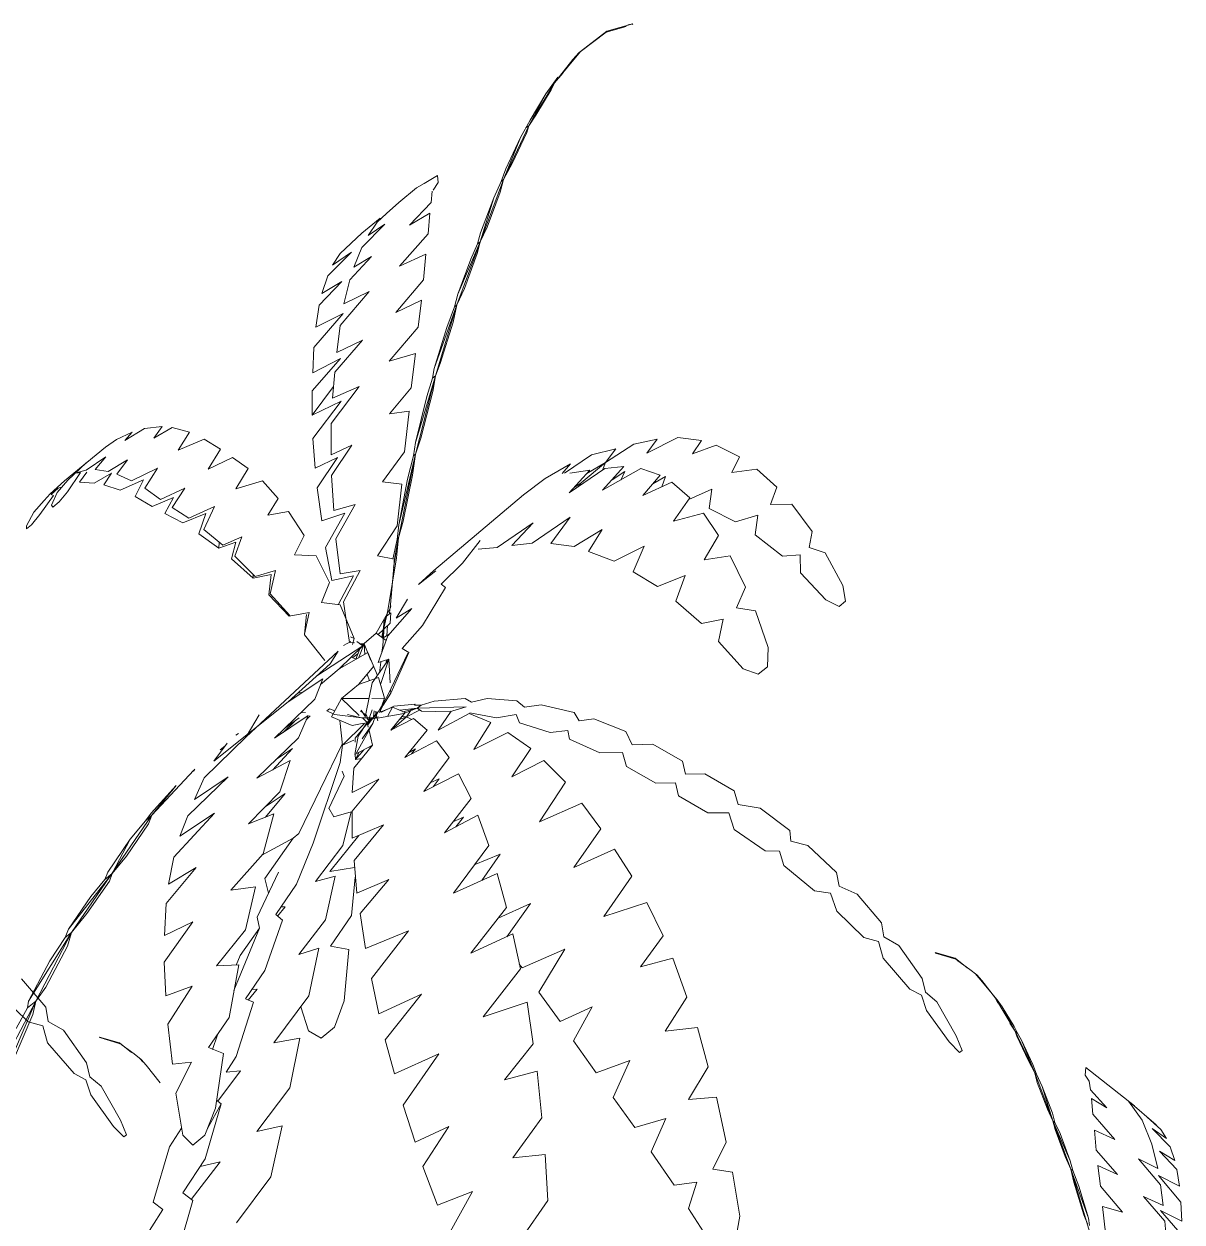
# Model space of a CAD drawing. Header units: inches. Extents: x 4 to 844, y 19 to 530.
# Drawn here: x 49.866 to 52.429, y 161.745 to 164.397 of the extents above; entities that cross this region are included whole.
import ezdxf

# ---------------------------------------------------------------- set-up
doc = ezdxf.new("R2010")
doc.units = ezdxf.units.IN
doc.header["$MEASUREMENT"] = 0
doc.layers.add('HH9B', color=103, linetype='Continuous')

msp = doc.modelspace()

# ---------------------------------------------------------------- linework, layer by layer
at = {"layer": 'HH9B', "lineweight": 0}
for p, q in [((51.15459, 164.37864), (51.09724, 164.33488)), ((51.09797, 164.336), (51.15606, 164.38088)), ((51.15606, 164.38088), (51.14798, 164.37415)), ((51.19871, 164.39098), (51.15459, 164.37864)), ((51.15459, 164.37864), (51.15606, 164.38088)), ((51.15606, 164.38088), (51.21342, 164.39659)), ((51.21342, 164.39659), (51.20239, 164.39434)), ((51.21342, 164.39659), (51.21195, 164.39547)), ((51.21195, 164.39547), (51.21342, 164.39659)), ((51.09503, 164.33376), (51.14136, 164.36854)), ((51.03988, 164.26645), (51.09797, 164.336)), ((51.09503, 164.33376), (51.08033, 164.31805)), ((51.08033, 164.31805), (51.03988, 164.26645)), ((51.02076, 164.24176), (51.04724, 164.27879)), ((51.03988, 164.26645), (51.05827, 164.28776)), ((51.03988, 164.26645), (50.98326, 164.17108)), ((50.9987, 164.19464), (51.03253, 164.25074)), ((51.03253, 164.25074), (51.03988, 164.26645)), ((51.03988, 164.26645), (51.03547, 164.26196)), ((50.98326, 164.17108), (51.02076, 164.24176)), ((50.9862, 164.18342), (51.02076, 164.24176)), ((50.9987, 164.19464), (50.98326, 164.17108)), ((50.92738, 164.05216), (50.98326, 164.17108)), ((50.96488, 164.14528), (50.9862, 164.18342)), ((50.98326, 164.17108), (50.97665, 164.1666)), ((50.98326, 164.17108), (50.97885, 164.1565)), ((50.92738, 164.05216), (50.96488, 164.14528)), ((50.93253, 164.07572), (50.96488, 164.14528)), ((50.97885, 164.1565), (50.9465, 164.08806)), ((50.9465, 164.08806), (50.92738, 164.05216)), ((50.78105, 164.06114), (50.75164, 164.04318)), ((50.78252, 164.04543), (50.78105, 164.06114)), ((50.93253, 164.07572), (50.92223, 164.04767)), ((50.73472, 164.03421), (50.69575, 164.00167)), ((50.73472, 164.03421), (50.75164, 164.04318)), ((50.78252, 164.04543), (50.77149, 164.0286)), ((50.8237, 163.77505), (50.92738, 164.05216)), ((50.90605, 164.01177), (50.92223, 164.04767)), ((50.92738, 164.05216), (50.92003, 164.02411)), ((50.92223, 164.04767), (50.92738, 164.05216)), ((50.76928, 164.02636), (50.76708, 164.00167)), ((50.87591, 163.91416), (50.90605, 164.01177)), ((50.90605, 164.01177), (50.87664, 163.93436)), ((50.92003, 164.02411), (50.89135, 163.9467)), ((50.66854, 163.97699), (50.69575, 164.00167)), ((50.76708, 164.00167), (50.71928, 163.95119)), ((50.71928, 163.95119), (50.76414, 163.97811)), ((50.76046, 163.93212), (50.76414, 163.97811)), ((50.65457, 163.96689), (50.6134, 163.93324)), ((50.6134, 163.90182), (50.66487, 163.95343)), ((50.62737, 163.92875), (50.64796, 163.95792)), ((50.66487, 163.95343), (50.62737, 163.92875)), ((50.64796, 163.95792), (50.66854, 163.97699)), ((50.65384, 163.96353), (50.65457, 163.96689)), ((50.6134, 163.93324), (50.5656, 163.88836)), ((50.69722, 163.86031), (50.76046, 163.93212)), ((50.87664, 163.93436), (50.87002, 163.90968)), ((50.89135, 163.9467), (50.87591, 163.91416)), ((50.59575, 163.85807), (50.6134, 163.90182)), ((50.87591, 163.91416), (50.8259, 163.79861)), ((50.85458, 163.87602), (50.87002, 163.90968)), ((50.87591, 163.91416), (50.86929, 163.88836)), ((50.87002, 163.90968), (50.87591, 163.91416)), ((50.53839, 163.839), (50.5906, 163.89173)), ((50.5906, 163.89173), (50.54869, 163.86256)), ((50.5656, 163.88836), (50.54869, 163.86256)), ((50.63546, 163.88163), (50.58692, 163.83002)), ((50.63546, 163.88163), (50.59575, 163.85807)), ((50.75531, 163.88724), (50.69722, 163.86031)), ((50.75531, 163.88724), (50.75017, 163.83002)), ((50.8259, 163.79861), (50.85458, 163.87602)), ((50.86929, 163.88836), (50.84061, 163.81095)), ((50.51927, 163.77393), (50.56928, 163.82666)), ((50.52516, 163.79973), (50.53839, 163.839)), ((50.56928, 163.82666), (50.52516, 163.79973)), ((50.57369, 163.77729), (50.58692, 163.83002)), ((50.75017, 163.83002), (50.68913, 163.75822)), ((50.5656, 163.72905), (50.62957, 163.80422)), ((50.62957, 163.80422), (50.57369, 163.77729)), ((50.81855, 163.77056), (50.8259, 163.79861)), ((50.84061, 163.81095), (50.8237, 163.77505)), ((50.51192, 163.72568), (50.51927, 163.77393)), ((50.68913, 163.75822), (50.74575, 163.78514)), ((50.73252, 163.46989), (50.8237, 163.77505)), ((50.7384, 163.72568), (50.74575, 163.78514)), ((50.8237, 163.77505), (50.7737, 163.63369)), ((50.80164, 163.72456), (50.81855, 163.77056)), ((50.8237, 163.77505), (50.81561, 163.7369)), ((50.8237, 163.77505), (50.81855, 163.77056)), ((50.50751, 163.68081), (50.57222, 163.75598)), ((50.57222, 163.75598), (50.51192, 163.72568)), ((50.55825, 163.66959), (50.5656, 163.72905)), ((50.67443, 163.65052), (50.7384, 163.72568)), ((50.7737, 163.63369), (50.80164, 163.72456)), ((50.81561, 163.7369), (50.78693, 163.64491)), ((50.61487, 163.69651), (50.55383, 163.62583)), ((50.55825, 163.66959), (50.61487, 163.69651)), ((50.50751, 163.68081), (50.5053, 163.62471)), ((50.67443, 163.65052), (50.73252, 163.66734)), ((50.73252, 163.66734), (50.72296, 163.59105)), ((50.50383, 163.58432), (50.56633, 163.65613)), ((50.5053, 163.62471), (50.56633, 163.65613)), ((50.7737, 163.63369), (50.77002, 163.61237)), ((50.78693, 163.64491), (50.77664, 163.61798)), ((50.55383, 163.62583), (50.54869, 163.56862)), ((50.77664, 163.61798), (50.73252, 163.44408)), ((50.77002, 163.61237), (50.75752, 163.57198)), ((50.77002, 163.61237), (50.77664, 163.61798)), ((50.77075, 163.5832), (50.77664, 163.61798)), ((50.55089, 163.59442), (50.50383, 163.53047)), ((50.50383, 163.53047), (50.50383, 163.58432)), ((50.54575, 163.51252), (50.60751, 163.59442)), ((50.54869, 163.56862), (50.60751, 163.59442)), ((50.67516, 163.53384), (50.72296, 163.59105)), ((50.74428, 163.47998), (50.77075, 163.5832)), ((50.56781, 163.56188), (50.50383, 163.53047)), ((50.5053, 163.47886), (50.56781, 163.56188)), ((50.75752, 163.57198), (50.73252, 163.46989)), ((50.71855, 163.53945), (50.67516, 163.53384)), ((50.70825, 163.44969), (50.71855, 163.53945)), ((50.13249, 163.5013), (50.08911, 163.47438)), ((50.17147, 163.50579), (50.13249, 163.5013)), ((50.15308, 163.47998), (50.17147, 163.50579)), ((50.19426, 163.50354), (50.15308, 163.47998)), ((50.2325, 163.49345), (50.19426, 163.50354)), ((50.54575, 163.44296), (50.54575, 163.51252)), ((50.07073, 163.47662), (50.04646, 163.45979)), ((50.10529, 163.49345), (50.07073, 163.47662)), ((50.08911, 163.47438), (50.10529, 163.49345)), ((50.2075, 163.45306), (50.2325, 163.49345)), ((50.2075, 163.45306), (50.26485, 163.47774)), ((50.26485, 163.47774), (50.30088, 163.4553)), ((50.51045, 163.41379), (50.5053, 163.47886)), ((50.73252, 163.44408), (50.74428, 163.47998)), ((51.2671, 163.47774), (51.21563, 163.46652)), ((51.31269, 163.48111), (51.2443, 163.44633)), ((51.2671, 163.47774), (51.2443, 163.44633)), ((51.36563, 163.47438), (51.31269, 163.48111)), ((51.34578, 163.44521), (51.36563, 163.47438)), ((50.04646, 163.45979), (49.95602, 163.38574)), ((50.27368, 163.41155), (50.30088, 163.4553)), ((50.54575, 163.44296), (50.59134, 163.46428)), ((50.59134, 163.46428), (50.54648, 163.39696)), ((50.70825, 163.44969), (50.65972, 163.3835)), ((50.72811, 163.44072), (50.73252, 163.46989)), ((51.17592, 163.45642), (51.12224, 163.44296)), ((51.15312, 163.42613), (51.21563, 163.46652)), ((51.15312, 163.42613), (51.17592, 163.45642)), ((51.39799, 163.46428), (51.34578, 163.44521)), ((51.44946, 163.43847), (51.39799, 163.46428)), ((49.96337, 163.38687), (50.00381, 163.42501)), ((50.00381, 163.4093), (50.0472, 163.43847)), ((50.0472, 163.43847), (50.02367, 163.41043)), ((50.09499, 163.43174), (50.05234, 163.40594)), ((50.07146, 163.40033), (50.09499, 163.43174)), ((50.32735, 163.43735), (50.27368, 163.41155)), ((50.32735, 163.43735), (50.36192, 163.41267)), ((50.55972, 163.43735), (50.51045, 163.41379)), ((50.51486, 163.37004), (50.55972, 163.43735)), ((50.73252, 163.44408), (50.69502, 163.25897)), ((50.69575, 163.28814), (50.73252, 163.44408)), ((50.71487, 163.38911), (50.72811, 163.44072)), ((50.73252, 163.44408), (50.7259, 163.39809)), ((50.73252, 163.44408), (50.72811, 163.44072)), ((51.01929, 163.39023), (51.07518, 163.42277)), ((51.07518, 163.42277), (51.0568, 163.40145)), ((51.12224, 163.44296), (51.06197, 163.40269)), ((51.15312, 163.42613), (51.09944, 163.38126)), ((51.11194, 163.40145), (51.15312, 163.42613)), ((51.1465, 163.4093), (51.15312, 163.42613)), ((51.43255, 163.40369), (51.44946, 163.43847)), ((49.99131, 163.40369), (49.96263, 163.36106)), ((49.98469, 163.40818), (49.97808, 163.40369)), ((49.99131, 163.40369), (49.98249, 163.40257)), ((50.00381, 163.4093), (49.98396, 163.40369)), ((50.00528, 163.40482), (49.98911, 163.38238)), ((50.02146, 163.38013), (50.0597, 163.40257)), ((50.05234, 163.40594), (50.02367, 163.41043)), ((50.0597, 163.40257), (50.04278, 163.37677)), ((50.10382, 163.38574), (50.07146, 163.40033)), ((50.10382, 163.38574), (50.16117, 163.41379)), ((50.16117, 163.41379), (50.13323, 163.36892)), ((50.36192, 163.41267), (50.33471, 163.36779)), ((50.55163, 163.31955), (50.54648, 163.39696)), ((50.7259, 163.39809), (50.70531, 163.29599)), ((51.15165, 163.41267), (51.07224, 163.35882)), ((51.07224, 163.35882), (51.11856, 163.4093)), ((51.11856, 163.4093), (51.07371, 163.40257)), ((51.19357, 163.41716), (51.1465, 163.36443)), ((51.1465, 163.36443), (51.23107, 163.41267)), ((51.19357, 163.41716), (51.15165, 163.41267)), ((51.16783, 163.38799), (51.19577, 163.40594)), ((51.19577, 163.40594), (51.18695, 163.38687)), ((51.23107, 163.41267), (51.27372, 163.39809)), ((51.27372, 163.39809), (51.23548, 163.35321)), ((51.25754, 163.37901), (51.28548, 163.39472)), ((51.28548, 163.39472), (51.27739, 163.37228)), ((51.48769, 163.41155), (51.43255, 163.40369)), ((51.53181, 163.37116), (51.48769, 163.41155)), ((49.95602, 163.38574), (49.92366, 163.35657)), ((49.92587, 163.35545), (49.94131, 163.36892)), ((49.9391, 163.35994), (49.96337, 163.38687)), ((49.94131, 163.36892), (49.9494, 163.37116)), ((49.98911, 163.38238), (50.02146, 163.38013)), ((50.07882, 163.36443), (50.04278, 163.37677)), ((50.07882, 163.36443), (50.13029, 163.38799)), ((50.13029, 163.38799), (50.11191, 163.35096)), ((50.13323, 163.36892), (50.16779, 163.34423)), ((50.16779, 163.34423), (50.2222, 163.36892)), ((50.2222, 163.36892), (50.19426, 163.32628)), ((50.33471, 163.36779), (50.39353, 163.38574)), ((50.39353, 163.38574), (50.42883, 163.34648)), ((50.52516, 163.29711), (50.51486, 163.37004)), ((50.65972, 163.3835), (50.70237, 163.37789)), ((50.69208, 163.28589), (50.70237, 163.37789)), ((50.69575, 163.28814), (50.71487, 163.38911)), ((50.9715, 163.35433), (51.01929, 163.39023)), ((51.09944, 163.38126), (51.08253, 163.37004)), ((51.09283, 163.37228), (51.09944, 163.38126)), ((51.23548, 163.35321), (51.29945, 163.38238)), ((51.29945, 163.38238), (51.33989, 163.3476)), ((51.51784, 163.33301), (51.53181, 163.37116)), ((49.88763, 163.31619), (49.91043, 163.34199)), ((49.90087, 163.31058), (49.93102, 163.35321)), ((49.92366, 163.35657), (49.91043, 163.34199)), ((49.93102, 163.35321), (49.92587, 163.35545)), ((49.9266, 163.33189), (49.9391, 163.35994)), ((49.96263, 163.36106), (49.94352, 163.33862)), ((50.11191, 163.35096), (50.14941, 163.32853)), ((50.14941, 163.32853), (50.1972, 163.34872)), ((50.1972, 163.34872), (50.17808, 163.31282)), ((50.40603, 163.30945), (50.42883, 163.34648)), ((50.77296, 163.18717), (50.9715, 163.35433)), ((51.30313, 163.29599), (51.33989, 163.3476)), ((51.33769, 163.34423), (51.38843, 163.36667)), ((51.38254, 163.32404), (51.38843, 163.36667)), ((49.87145, 163.28589), (49.88763, 163.31619)), ((49.9266, 163.33189), (49.92955, 163.3274)), ((49.92955, 163.3274), (49.94352, 163.33862)), ((50.19426, 163.32628), (50.23103, 163.30272)), ((50.23103, 163.30272), (50.28765, 163.32853)), ((50.26412, 163.27804), (50.28765, 163.32853)), ((50.45162, 163.31731), (50.40603, 163.30945)), ((50.48618, 163.26458), (50.45162, 163.31731)), ((50.55163, 163.31955), (50.59869, 163.33301)), ((50.59869, 163.33301), (50.55604, 163.25672)), ((51.44063, 163.29487), (51.38254, 163.32404)), ((51.56564, 163.33414), (51.51784, 163.33301)), ((51.61049, 163.27355), (51.56564, 163.33414)), ((49.87145, 163.27916), (49.88248, 163.28814)), ((49.88248, 163.28814), (49.90087, 163.31058)), ((50.17808, 163.31282), (50.21779, 163.29263)), ((50.21779, 163.29263), (50.26853, 163.31282)), ((50.26853, 163.31282), (50.25309, 163.26794)), ((50.57589, 163.31394), (50.52516, 163.29711)), ((50.53325, 163.23765), (50.57589, 163.31394)), ((50.69575, 163.28814), (50.69208, 163.2556)), ((50.69502, 163.25897), (50.70531, 163.29599)), ((50.91341, 163.23765), (50.99282, 163.29263)), ((50.94576, 163.24214), (50.99282, 163.29263)), ((51.07444, 163.30497), (50.99062, 163.24775)), ((51.07444, 163.30497), (51.03179, 163.24663)), ((51.37004, 163.31394), (51.30313, 163.29599)), ((51.40313, 163.26458), (51.37004, 163.31394)), ((51.4899, 163.30945), (51.44063, 163.29487)), ((51.4899, 163.30945), (51.48402, 163.2657)), ((49.87145, 163.28589), (49.87145, 163.27916)), ((50.25309, 163.26794), (50.29721, 163.23653)), ((50.30603, 163.24326), (50.26412, 163.27804)), ((50.46486, 163.22194), (50.48618, 163.26458)), ((50.69208, 163.28589), (50.64869, 163.2197)), ((51.08327, 163.2399), (51.14577, 163.27804)), ((51.14577, 163.27804), (51.11562, 163.22868)), ((51.37151, 163.21073), (51.40313, 163.26458)), ((51.48402, 163.2657), (51.54505, 163.21858)), ((51.60388, 163.23765), (51.61049, 163.27355)), ((50.29721, 163.23653), (50.33471, 163.24999)), ((50.29794, 163.24887), (50.29721, 163.23653)), ((50.34794, 163.26121), (50.30603, 163.24326)), ((50.32515, 163.21297), (50.33471, 163.24999)), ((50.3325, 163.21858), (50.34794, 163.26121)), ((50.54722, 163.16473), (50.53325, 163.23765)), ((50.55604, 163.25672), (50.5656, 163.17931)), ((50.69208, 163.2556), (50.68252, 163.21185)), ((50.68399, 163.1939), (50.69502, 163.25897)), ((50.69502, 163.25897), (50.68546, 163.20848)), ((50.6906, 163.21521), (50.69502, 163.25897)), ((50.69208, 163.2556), (50.69502, 163.25897)), ((50.8362, 163.20287), (50.87591, 163.25336)), ((50.87149, 163.23429), (50.91341, 163.23765)), ((50.99062, 163.24775), (50.94576, 163.24214)), ((51.03179, 163.24663), (51.08327, 163.2399)), ((51.17224, 163.20736), (51.23842, 163.24102)), ((51.21415, 163.1838), (51.23842, 163.24102)), ((51.63917, 163.22643), (51.60388, 163.23765)), ((50.37294, 163.17034), (50.32515, 163.21297)), ((50.37736, 163.1737), (50.3325, 163.21858)), ((50.46486, 163.22194), (50.51266, 163.2197)), ((50.51266, 163.2197), (50.54207, 163.16024)), ((50.64869, 163.2197), (50.68619, 163.21185)), ((50.6906, 163.21521), (50.67149, 163.09853)), ((50.68619, 163.21185), (50.67663, 163.10302)), ((51.11562, 163.22868), (51.17224, 163.20736)), ((51.42887, 163.2197), (51.37151, 163.21073)), ((51.46269, 163.15014), (51.42887, 163.2197)), ((51.58402, 163.22194), (51.54505, 163.21858)), ((51.58402, 163.22194), (51.58476, 163.18156)), ((51.67814, 163.15351), (51.63917, 163.22643)), ((50.42295, 163.18717), (50.37736, 163.1737)), ((50.41118, 163.13556), (50.42295, 163.18717)), ((50.5656, 163.17931), (50.60972, 163.18717)), ((50.60972, 163.18717), (50.57295, 163.11761)), ((50.73914, 163.15575), (50.77296, 163.18717)), ((50.77737, 163.18604), (50.73914, 163.15575)), ((50.8362, 163.20287), (50.78914, 163.15687)), ((51.26783, 163.15126), (51.21415, 163.1838)), ((50.37294, 163.17034), (50.41339, 163.17819)), ((50.37294, 163.17707), (50.37294, 163.17034)), ((50.41339, 163.17819), (50.40824, 163.13331)), ((50.52442, 163.11649), (50.54207, 163.16024)), ((50.59501, 163.17482), (50.54722, 163.16473)), ((50.56119, 163.11088), (50.59501, 163.17482)), ((50.7987, 163.14902), (50.78914, 163.15687)), ((51.3296, 163.17595), (51.26783, 163.15126)), ((51.30828, 163.11873), (51.3296, 163.17595)), ((51.58476, 163.18156), (51.64064, 163.12209)), ((50.40824, 163.13331), (50.4531, 163.08619)), ((50.45457, 163.08732), (50.41118, 163.13556)), ((50.7987, 163.14902), (50.74796, 163.06488)), ((51.44284, 163.10414), (51.46269, 163.15014)), ((51.68403, 163.11873), (51.67814, 163.15351)), ((50.5656, 163.11088), (50.52442, 163.11649)), ((50.59648, 163.03683), (50.5656, 163.11088)), ((50.57295, 163.11761), (50.58619, 163.02785)), ((50.67663, 163.10302), (50.64575, 163.04805)), ((50.67149, 163.04244), (50.72443, 163.10302)), ((50.6781, 163.10863), (50.67663, 163.10751)), ((50.67663, 163.10302), (50.67737, 163.10414)), ((50.67737, 163.10414), (50.6781, 163.10863)), ((50.71487, 163.12322), (50.68987, 163.08171)), ((50.68987, 163.08171), (50.72443, 163.10302)), ((51.36563, 163.06936), (51.30828, 163.11873)), ((51.48475, 163.09741), (51.44284, 163.10414)), ((51.64064, 163.12209), (51.67006, 163.10751)), ((51.68403, 163.11873), (51.67006, 163.10751)), ((50.4531, 163.08619), (50.45236, 163.08844)), ((50.4531, 163.08619), (50.49721, 163.09405)), ((50.49721, 163.09405), (50.48692, 163.0458)), ((50.49133, 163.08956), (50.48692, 163.0458)), ((50.66707, 163.08619), (50.65972, 163.03795)), ((50.66193, 163.06039), (50.6634, 163.07946)), ((50.67149, 163.09853), (50.6634, 163.06263)), ((50.66854, 163.08619), (50.6781, 163.09292)), ((50.6759, 163.1019), (50.67516, 163.09068)), ((50.6781, 163.09292), (50.67663, 163.07049)), ((51.41343, 163.07946), (51.36563, 163.06936)), ((51.40313, 163.0301), (51.41343, 163.07946)), ((51.5127, 163.01663), (51.48475, 163.09741)), ((50.64943, 163.04468), (50.67663, 163.07049)), ((50.65825, 163.03907), (50.66193, 163.06039)), ((50.6634, 163.06263), (50.66046, 163.02)), ((50.66046, 163.03683), (50.6634, 163.06263)), ((50.6634, 163.06263), (50.66193, 163.06039)), ((50.67075, 163.06488), (50.66928, 163.04244)), ((50.74796, 163.06488), (50.70311, 163.01439)), ((50.48692, 163.0458), (50.48692, 163.04468)), ((50.48692, 163.04468), (50.53177, 162.98747)), ((50.48692, 163.04468), (50.48692, 163.04468)), ((50.57295, 163.02112), (50.58913, 163.0301)), ((50.58619, 163.02785), (50.58692, 163.02785)), ((50.58692, 163.02785), (50.59722, 163.02673)), ((50.58839, 163.0402), (50.59648, 163.03683)), ((50.59648, 163.03683), (50.59281, 163.02337)), ((50.60237, 163.0301), (50.6156, 163.02)), ((50.61854, 163.02449), (50.60604, 162.99307)), ((50.60825, 163.02449), (50.61854, 163.02449)), ((50.6134, 163.02112), (50.64575, 163.04805)), ((50.62001, 163.00093), (50.61854, 163.02449)), ((50.61854, 163.02449), (50.63398, 162.98747)), ((50.64575, 163.04805), (50.66781, 163.03234)), ((50.65016, 162.98298), (50.67149, 163.04244)), ((50.67443, 163.0458), (50.66119, 163.03795)), ((51.45755, 162.96951), (51.40313, 163.0301)), ((50.56119, 163.00878), (50.3575, 162.81918)), ((50.6156, 163.02), (50.51413, 162.95381)), ((50.54354, 162.98073), (50.56119, 163.00878)), ((50.55604, 162.99868), (50.55531, 162.99981)), ((50.6156, 163.02), (50.56339, 162.96951)), ((50.56339, 162.96951), (50.62663, 163.00542)), ((50.60531, 163.00317), (50.59354, 162.9942)), ((50.60016, 162.99083), (50.60898, 163.01327)), ((50.62663, 163.00542), (50.64869, 162.95493)), ((50.65825, 163.00654), (50.66046, 163.02)), ((50.71561, 163.00429), (50.67149, 162.91118)), ((50.6781, 162.91566), (50.71781, 163.00542)), ((50.70311, 163.01439), (50.71781, 163.00542)), ((51.51123, 162.974), (51.5127, 163.01663)), ((50.45089, 162.89659), (50.54354, 162.98073)), ((50.56486, 162.97064), (50.56486, 162.96951)), ((50.5656, 162.97064), (50.56633, 162.97176)), ((50.57001, 162.97512), (50.57148, 162.97625)), ((50.57075, 162.97288), (50.57001, 162.97512)), ((50.57148, 162.97625), (50.57295, 162.97512)), ((50.6009, 162.99083), (50.58987, 162.99532)), ((50.6406, 162.97512), (50.60604, 162.93474)), ((50.67369, 162.99083), (50.63693, 162.9381)), ((50.67369, 162.99083), (50.65016, 162.98298)), ((50.6531, 162.96054), (50.65604, 162.9841)), ((50.65531, 162.93474), (50.67369, 162.99083)), ((50.66781, 162.98298), (50.66854, 162.98859)), ((50.67369, 162.99083), (50.67663, 162.9381)), ((51.49064, 162.95717), (51.51123, 162.974)), ((50.45089, 162.89659), (50.52736, 162.94708)), ((50.50972, 162.9022), (50.52736, 162.94708)), ((50.52222, 162.93474), (50.56339, 162.96951)), ((50.60604, 162.93474), (50.6509, 162.95044)), ((50.62516, 162.95717), (50.63031, 162.94259)), ((50.6509, 162.95044), (50.66413, 162.90444)), ((51.49064, 162.95717), (51.45755, 162.96951)), ((50.47221, 162.91566), (50.48398, 162.91791)), ((50.56854, 162.90332), (50.60604, 162.93474)), ((50.63693, 162.9381), (50.62222, 162.86966)), ((50.67737, 162.92352), (50.6781, 162.91566)), ((50.45089, 162.89659), (50.28618, 162.76533)), ((50.42074, 162.81581), (50.50972, 162.9022)), ((50.54648, 162.86293), (50.56854, 162.90332)), ((50.56707, 162.90108), (50.56781, 162.9022)), ((50.60751, 162.8663), (50.56854, 162.90332)), ((50.62957, 162.90332), (50.56854, 162.90332)), ((50.66413, 162.90444), (50.63619, 162.90332)), ((50.64649, 162.86742), (50.67149, 162.91118)), ((50.66413, 162.90444), (50.6531, 162.87303)), ((50.66119, 162.88874), (50.6781, 162.91566)), ((50.73178, 162.89098), (50.68472, 162.88649)), ((50.73031, 162.88874), (50.73178, 162.89098)), ((50.7737, 162.89771), (50.74502, 162.88874)), ((50.7737, 162.89771), (50.84208, 162.90332)), ((50.85605, 162.89547), (50.84208, 162.90332)), ((50.89135, 162.90332), (50.85605, 162.89547)), ((50.95679, 162.89883), (50.89135, 162.90332)), ((50.95679, 162.89883), (50.9737, 162.88425)), ((50.3575, 162.81918), (50.38618, 162.86742)), ((50.49501, 162.8663), (50.42074, 162.81581)), ((50.47368, 162.81693), (50.49501, 162.8663)), ((50.47883, 162.87191), (50.48913, 162.87303)), ((50.4906, 162.8562), (50.49942, 162.86518)), ((50.53619, 162.8764), (50.54207, 162.88088)), ((50.5531, 162.86854), (50.53619, 162.8764)), ((50.54207, 162.88088), (50.55383, 162.8764)), ((50.61266, 162.86069), (50.5531, 162.86854)), ((50.58178, 162.86854), (50.61266, 162.86069)), ((50.61045, 162.8764), (50.62369, 162.86518)), ((50.61192, 162.87752), (50.62148, 162.86293)), ((50.62222, 162.86966), (50.62884, 162.85396)), ((50.64134, 162.86405), (50.62516, 162.84947)), ((50.6259, 162.84498), (50.64575, 162.86966)), ((50.63104, 162.86181), (50.63693, 162.87864)), ((50.6384, 162.84835), (50.64501, 162.86742)), ((50.63987, 162.86293), (50.64134, 162.8764)), ((50.64501, 162.86854), (50.64501, 162.87527)), ((50.64501, 162.86742), (50.64649, 162.86742)), ((50.64575, 162.86966), (50.64869, 162.87415)), ((50.64575, 162.86966), (50.64722, 162.86181)), ((50.6531, 162.86069), (50.70678, 162.87079)), ((50.65531, 162.87752), (50.66119, 162.88874)), ((50.65604, 162.87415), (50.65531, 162.87864)), ((50.68472, 162.88649), (50.65604, 162.87303)), ((50.68178, 162.88425), (50.65604, 162.87415)), ((50.67075, 162.86405), (50.67149, 162.86518)), ((50.67149, 162.86518), (50.68178, 162.88425)), ((50.6781, 162.83376), (50.70972, 162.87303)), ((50.68178, 162.88425), (50.70972, 162.87303)), ((50.69796, 162.87752), (50.73619, 162.88201)), ((50.71266, 162.86293), (50.70237, 162.86405)), ((50.73619, 162.88201), (50.70458, 162.87415)), ((50.70678, 162.87079), (50.73619, 162.88201)), ((50.71266, 162.86293), (50.74134, 162.87752)), ((50.71266, 162.86293), (50.72149, 162.8764)), ((50.73031, 162.88874), (50.74502, 162.88874)), ((50.74502, 162.88874), (50.73619, 162.88201)), ((50.73619, 162.88201), (50.84429, 162.88537)), ((50.74575, 162.87527), (50.73619, 162.88201)), ((50.80752, 162.87415), (50.74575, 162.87527)), ((50.78252, 162.83376), (50.8112, 162.87527)), ((50.78252, 162.83376), (50.85091, 162.87079)), ((50.84429, 162.88537), (50.80752, 162.87415)), ((50.85091, 162.87079), (50.89944, 162.85059)), ((50.85238, 162.87191), (50.91194, 162.86069)), ((50.91194, 162.86069), (50.95532, 162.86854)), ((50.96267, 162.84947), (50.95532, 162.86854)), ((50.9737, 162.88425), (51.01047, 162.88986)), ((51.08327, 162.87303), (51.01047, 162.88986)), ((51.09503, 162.85396), (51.08327, 162.87303)), ((50.46486, 162.85284), (50.43986, 162.82815)), ((50.47515, 162.86069), (50.4428, 162.83713)), ((50.54648, 162.86293), (50.59207, 162.84386)), ((50.57075, 162.80011), (50.56486, 162.85508)), ((50.61928, 162.84835), (50.57075, 162.80011)), ((50.61413, 162.84835), (50.59207, 162.84386)), ((50.59869, 162.81581), (50.62884, 162.85284)), ((50.6384, 162.84835), (50.60163, 162.78328)), ((50.60531, 162.8203), (50.62516, 162.85059)), ((50.61266, 162.86069), (50.63766, 162.86069)), ((50.62516, 162.84947), (50.61413, 162.84835)), ((50.61413, 162.81469), (50.6384, 162.84835)), ((50.62516, 162.85059), (50.61487, 162.86069)), ((50.62443, 162.86069), (50.62737, 162.8562)), ((50.63693, 162.86069), (50.62516, 162.85059)), ((50.62516, 162.85059), (50.62737, 162.84049)), ((50.63104, 162.86069), (50.62884, 162.85396)), ((50.62884, 162.85396), (50.62957, 162.85396)), ((50.63031, 162.85957), (50.63398, 162.85732)), ((50.63251, 162.8562), (50.63251, 162.8562)), ((50.63325, 162.85732), (50.63325, 162.85732)), ((50.63398, 162.85732), (50.63913, 162.86181)), ((50.6531, 162.86069), (50.63619, 162.85957)), ((50.63619, 162.85957), (50.63987, 162.85957)), ((50.63913, 162.86181), (50.63693, 162.86069)), ((50.63913, 162.86181), (50.63987, 162.86181)), ((50.64207, 162.86069), (50.6509, 162.86293)), ((50.64722, 162.86181), (50.64796, 162.85957)), ((50.64796, 162.85957), (50.64943, 162.85396)), ((50.72811, 162.85957), (50.6781, 162.83376)), ((50.71266, 162.86293), (50.67884, 162.83376)), ((50.69722, 162.85732), (50.71266, 162.86293)), ((50.71266, 162.86293), (50.72443, 162.85732)), ((50.72811, 162.85957), (50.75825, 162.83376)), ((50.89944, 162.85059), (50.86193, 162.79113)), ((51.03032, 162.82815), (50.96267, 162.84947)), ((51.09503, 162.85396), (51.12739, 162.85845)), ((51.12739, 162.85845), (51.19798, 162.8304)), ((50.3575, 162.81918), (50.26485, 162.7283)), ((50.33471, 162.82254), (50.34059, 162.82591)), ((50.38103, 162.72718), (50.47368, 162.81693)), ((50.57075, 162.80011), (50.59575, 162.81132)), ((50.59795, 162.77991), (50.60531, 162.8203)), ((50.59869, 162.80684), (50.59869, 162.81581)), ((50.62957, 162.83264), (50.63766, 162.80011)), ((50.70899, 162.77318), (50.75825, 162.83376)), ((50.93694, 162.82815), (50.86193, 162.79113)), ((50.93694, 162.82815), (50.98768, 162.79337)), ((51.0693, 162.83264), (51.03032, 162.82815)), ((51.07297, 162.81357), (51.0693, 162.83264)), ((51.07297, 162.81357), (51.14062, 162.78328)), ((51.19798, 162.8304), (51.21195, 162.80123)), ((50.28618, 162.76533), (50.31559, 162.80459)), ((50.30015, 162.79001), (50.31044, 162.79786)), ((50.41633, 162.74513), (50.46045, 162.79337)), ((50.46045, 162.79337), (50.42295, 162.76757)), ((50.47442, 162.60489), (50.57046, 162.80276)), ((50.5656, 162.76196), (50.57075, 162.80011)), ((50.59575, 162.74962), (50.63766, 162.80011)), ((50.63766, 162.80011), (50.59795, 162.77991)), ((50.61781, 162.79001), (50.59942, 162.76869)), ((50.60678, 162.7844), (50.59942, 162.76869)), ((50.63178, 162.79337), (50.63251, 162.79674)), ((50.63546, 162.79674), (50.63472, 162.79786)), ((50.70899, 162.77318), (50.77884, 162.8102)), ((50.71855, 162.7844), (50.73252, 162.79225)), ((50.72369, 162.78103), (50.73252, 162.79225)), ((50.77884, 162.8102), (50.80679, 162.77318)), ((50.94576, 162.73055), (50.98768, 162.79337)), ((51.19062, 162.7844), (51.14062, 162.78328)), ((51.19945, 162.75299), (51.19062, 162.7844)), ((51.21195, 162.80123), (51.25754, 162.80235)), ((51.25754, 162.80235), (51.32372, 162.76533)), ((50.4553, 162.76645), (50.38103, 162.72718)), ((50.43251, 162.69689), (50.4553, 162.76645)), ((50.50604, 162.58358), (50.5656, 162.76196)), ((50.59942, 162.76869), (50.59869, 162.77991)), ((50.59942, 162.76869), (50.6134, 162.77094)), ((50.80679, 162.77318), (50.7509, 162.69801)), ((51.01635, 162.76645), (50.94576, 162.73055)), ((51.01635, 162.76645), (51.06415, 162.71821)), ((51.32372, 162.76533), (51.33034, 162.73616)), ((50.14867, 162.64528), (50.24206, 162.74513)), ((50.24132, 162.74289), (50.24426, 162.74738)), ((50.24206, 162.74513), (50.24132, 162.74289)), ((50.57442, 162.73167), (50.54086, 162.66054)), ((50.57001, 162.74289), (50.57442, 162.73167)), ((50.59207, 162.69577), (50.59575, 162.74962)), ((50.7509, 162.69801), (50.82737, 162.73728)), ((50.82737, 162.73728), (50.85532, 162.6823)), ((51.19945, 162.75299), (51.26416, 162.71596)), ((51.33034, 162.73616), (51.37298, 162.73728)), ((51.37298, 162.73728), (51.43769, 162.69913)), ((50.20309, 162.71147), (50.1472, 162.64977)), ((50.14867, 162.64528), (50.20309, 162.71147)), ((50.22882, 162.64416), (50.3178, 162.73055)), ((50.24353, 162.68006), (50.3178, 162.73055)), ((50.26485, 162.7283), (50.24353, 162.68006)), ((50.65163, 162.72494), (50.59207, 162.69577)), ((50.59207, 162.65426), (50.65163, 162.72494)), ((50.78473, 162.72606), (50.76487, 162.71708)), ((50.77149, 162.70811), (50.78473, 162.72606)), ((51.06415, 162.71821), (51.00679, 162.6307)), ((51.26416, 162.71596), (51.30754, 162.71708)), ((51.30754, 162.71708), (51.31416, 162.68791)), ((50.43251, 162.69689), (50.36265, 162.62621)), ((50.44427, 162.69352), (50.40015, 162.64079)), ((50.40162, 162.66548), (50.44427, 162.69352)), ((50.62001, 162.68904), (50.61928, 162.68679)), ((50.85532, 162.6823), (50.79649, 162.60601)), ((51.31416, 162.68791), (51.3796, 162.65089)), ((51.44652, 162.66884), (51.43769, 162.69913)), ((50.5406, 162.66099), (50.55163, 162.64192)), ((50.55163, 162.64192), (50.58987, 162.65314)), ((50.58987, 162.65314), (50.57148, 162.57797)), ((50.59207, 162.5948), (50.59207, 162.65426)), ((51.10091, 162.67221), (51.00679, 162.6307)), ((51.14283, 162.61499), (51.10091, 162.67221)), ((51.49505, 162.66099), (51.44652, 162.66884)), ((51.56123, 162.61162), (51.49505, 162.66099)), ((50.14867, 162.64528), (49.97146, 162.38612)), ((50.14132, 162.62621), (50.09279, 162.55441)), ((50.10088, 162.59255), (50.1347, 162.63294)), ((50.1347, 162.63294), (50.1472, 162.64977)), ((50.1347, 162.63294), (50.14867, 162.64528)), ((50.14867, 162.64528), (50.14132, 162.62621)), ((50.28765, 162.64977), (50.19794, 162.55216)), ((50.28765, 162.64977), (50.21117, 162.59928)), ((50.21117, 162.59928), (50.22882, 162.64416)), ((50.36265, 162.62621), (50.41927, 162.64865)), ((50.41927, 162.64865), (50.395, 162.56002)), ((50.55163, 162.64192), (50.55163, 162.64192)), ((50.79649, 162.60601), (50.87076, 162.64528)), ((50.81487, 162.6307), (50.8384, 162.64079)), ((50.8384, 162.64079), (50.82149, 162.61948)), ((50.87076, 162.64528), (50.89502, 162.57797)), ((51.3796, 162.65089), (51.42593, 162.65089)), ((51.43769, 162.61387), (51.42593, 162.65089)), ((50.46192, 162.5948), (50.47442, 162.60489)), ((50.5428, 162.52075), (50.60678, 162.60041)), ((50.66193, 162.62397), (50.59207, 162.5948)), ((50.59648, 162.54543), (50.66193, 162.62397)), ((51.08253, 162.52972), (51.14283, 162.61499)), ((51.50608, 162.56675), (51.43769, 162.61387)), ((51.56343, 162.58806), (51.56123, 162.61162)), ((50.05161, 162.51963), (50.10088, 162.59255)), ((50.06117, 162.51626), (50.10088, 162.59255)), ((50.39206, 162.55665), (50.46192, 162.5948)), ((50.46192, 162.5948), (50.39868, 162.50504)), ((50.50604, 162.58358), (50.46927, 162.4927)), ((50.51119, 162.49831), (50.57148, 162.57797)), ((50.89502, 162.57797), (50.81634, 162.47251)), ((51.56343, 162.58806), (51.60093, 162.57797)), ((51.66417, 162.51851), (51.60093, 162.57797)), ((50.09279, 162.55441), (50.06117, 162.51626)), ((50.19794, 162.55216), (50.18617, 162.4927)), ((50.395, 162.56002), (50.32368, 162.47924)), ((50.92003, 162.55889), (50.86267, 162.53533)), ((50.87958, 162.50056), (50.92003, 162.55889)), ((51.17298, 162.57011), (51.08253, 162.52972)), ((51.17298, 162.57011), (51.21121, 162.51065)), ((51.5377, 162.56563), (51.50608, 162.56675)), ((51.5377, 162.56563), (51.54799, 162.53421)), ((50.04499, 162.5028), (50.05161, 162.51963)), ((50.2472, 162.52972), (50.18103, 162.45007)), ((50.18617, 162.4927), (50.2472, 162.52972)), ((50.42956, 162.51963), (50.38177, 162.41978)), ((50.59722, 162.52972), (50.5428, 162.52075)), ((50.60237, 162.47251), (50.59648, 162.54543)), ((51.61564, 162.47812), (51.54799, 162.53421)), ((50.06117, 162.51626), (49.96484, 162.39285)), ((50.00528, 162.42763), (50.05529, 162.49943)), ((50.01411, 162.46578), (50.04499, 162.5028)), ((50.06117, 162.51626), (50.04499, 162.5028)), ((50.05529, 162.49943), (50.06117, 162.51626)), ((50.39868, 162.50504), (50.40751, 162.47251)), ((50.46927, 162.4927), (50.42368, 162.42539)), ((50.51119, 162.49831), (50.55457, 162.51065)), ((50.55457, 162.51065), (50.53325, 162.41417)), ((50.59869, 162.50841), (50.5906, 162.42314)), ((50.67369, 162.5028), (50.60237, 162.47251)), ((50.60972, 162.42763), (50.67369, 162.5028)), ((50.81634, 162.47251), (50.91341, 162.51626)), ((50.934, 162.44109), (50.91341, 162.51626)), ((51.14945, 162.4209), (51.21121, 162.51065)), ((51.67006, 162.48821), (51.66417, 162.51851)), ((50.37809, 162.48709), (50.32368, 162.47924)), ((50.35603, 162.39173), (50.37809, 162.48709)), ((51.65094, 162.47251), (51.61564, 162.47812)), ((51.65094, 162.47251), (51.66491, 162.43324)), ((51.67006, 162.48821), (51.70976, 162.47026)), ((51.76344, 162.40744), (51.70976, 162.47026)), ((49.96484, 162.39285), (50.01411, 162.46578)), ((50.18103, 162.45007), (50.17735, 162.37939)), ((50.44427, 162.44222), (50.42736, 162.42202)), ((50.43545, 162.44222), (50.44427, 162.44222)), ((50.934, 162.44109), (50.85458, 162.34012)), ((50.98694, 162.45007), (50.91561, 162.41753)), ((50.93473, 162.37602), (50.98694, 162.45007)), ((51.2443, 162.45231), (51.14945, 162.4209)), ((51.28033, 162.37827), (51.2443, 162.45231)), ((49.97146, 162.38612), (50.00528, 162.42763)), ((50.38177, 162.41978), (50.38692, 162.3951)), ((50.43839, 162.41305), (50.39868, 162.30198)), ((50.42368, 162.42539), (50.43839, 162.41305)), ((50.47442, 162.33676), (50.53325, 162.41417)), ((50.5906, 162.42314), (50.54428, 162.35583)), ((50.62148, 162.35022), (50.60972, 162.42763)), ((51.66491, 162.43324), (51.72447, 162.3749)), ((49.95749, 162.3749), (49.96484, 162.39285)), ((50.23985, 162.40968), (50.17661, 162.31993)), ((50.17735, 162.37939), (50.23985, 162.40968)), ((50.35603, 162.39173), (50.29206, 162.31207)), ((50.3303, 162.2571), (50.38692, 162.3951)), ((50.34427, 162.33451), (50.38692, 162.3951)), ((50.62148, 162.35022), (50.71708, 162.38949)), ((50.63546, 162.28403), (50.71708, 162.38949)), ((51.76859, 162.37602), (51.76344, 162.40744)), ((49.97146, 162.38612), (49.87587, 162.23354)), ((49.97146, 162.38612), (49.89204, 162.23354)), ((49.92293, 162.32329), (49.95749, 162.3749)), ((49.97146, 162.38612), (49.95749, 162.3749)), ((49.96263, 162.35583), (49.97146, 162.38612)), ((50.85458, 162.34012), (50.94797, 162.38275)), ((50.94797, 162.38275), (50.96488, 162.30534)), ((51.23033, 162.30983), (51.28033, 162.37827)), ((51.72447, 162.3749), (51.75682, 162.36593)), ((51.76712, 162.3289), (51.75682, 162.36593)), ((51.76859, 162.37602), (51.80241, 162.35695)), ((49.9141, 162.26495), (49.96263, 162.35583)), ((50.34427, 162.33451), (50.33544, 162.3132)), ((50.47442, 162.33676), (50.51854, 162.35134)), ((50.51854, 162.35134), (50.49648, 162.24588)), ((50.54428, 162.35583), (50.58472, 162.34797)), ((50.57442, 162.23466), (50.58472, 162.34797)), ((50.96856, 162.30759), (51.06268, 162.3491)), ((51.00532, 162.25373), (51.06268, 162.3491)), ((51.85389, 162.28403), (51.80241, 162.35695)), ((51.88256, 162.34124), (51.8833, 162.34012)), ((51.92668, 162.3289), (51.88256, 162.34124)), ((51.8833, 162.34012), (51.92815, 162.32666)), ((51.92668, 162.3289), (51.89433, 162.33676)), ((49.87587, 162.23354), (49.92293, 162.32329)), ((50.17661, 162.31993), (50.18029, 162.24588)), ((50.29206, 162.31207), (50.34133, 162.31432)), ((50.34133, 162.31432), (50.32, 162.19764)), ((50.96856, 162.30759), (50.96194, 162.31544)), ((51.30166, 162.3289), (51.23033, 162.30983)), ((51.33328, 162.24252), (51.30166, 162.3289)), ((51.82668, 162.26047), (51.76712, 162.3289)), ((51.93257, 162.32329), (51.92668, 162.3289)), ((51.92668, 162.3289), (51.95315, 162.30759)), ((51.92815, 162.32666), (51.92668, 162.3289)), ((51.95904, 162.30422), (51.93257, 162.32329)), ((51.93845, 162.31993), (51.93698, 162.31993)), ((49.91415, 162.22037), (49.86047, 162.2832)), ((50.39868, 162.30198), (50.35603, 162.23915)), ((50.65163, 162.20549), (50.63546, 162.28403)), ((50.96488, 162.30534), (50.88252, 162.19876)), ((51.86124, 162.25373), (51.85389, 162.28403)), ((51.97448, 162.29188), (51.95904, 162.30422)), ((51.97154, 162.29412), (52.02007, 162.23691)), ((51.97816, 162.28627), (51.97154, 162.29412)), ((51.98551, 162.27954), (51.97448, 162.29188)), ((49.89204, 162.23354), (49.9141, 162.26495)), ((50.18029, 162.24588), (50.23838, 162.2672)), ((50.23838, 162.2672), (50.1847, 162.18305)), ((50.36192, 162.23578), (50.38177, 162.26047)), ((50.38177, 162.26047), (50.36927, 162.25934)), ((51.82668, 162.26047), (51.85242, 162.247)), ((52.01639, 162.24027), (51.98551, 162.27954)), ((49.80675, 162.07086), (49.89204, 162.23354)), ((49.81562, 162.24617), (49.87518, 162.18783)), ((49.89204, 162.23354), (49.81704, 162.0574)), ((49.89204, 162.23354), (49.87366, 162.21896)), ((49.87366, 162.21896), (49.87587, 162.23354)), ((49.88543, 162.20437), (49.89204, 162.23354)), ((50.37368, 162.2313), (50.33544, 162.11125)), ((50.35603, 162.23915), (50.37368, 162.2313)), ((50.49648, 162.24588), (50.41927, 162.14154)), ((50.5531, 162.17632), (50.57442, 162.23466)), ((50.74575, 162.24925), (50.65163, 162.20549)), ((50.74575, 162.24925), (50.6656, 162.14827)), ((50.88252, 162.19876), (50.97959, 162.2313)), ((50.97959, 162.2313), (50.99282, 162.1393)), ((51.05238, 162.18866), (51.00532, 162.25373)), ((51.28475, 162.16735), (51.33328, 162.24252)), ((51.85242, 162.247), (51.86345, 162.21335)), ((51.88624, 162.23242), (51.86124, 162.25373)), ((51.92889, 162.15725), (51.88624, 162.23242)), ((52.05978, 162.16735), (52.01639, 162.24027)), ((52.01639, 162.24027), (52.02154, 162.22905)), ((52.02007, 162.23691), (52.01639, 162.24027)), ((52.02007, 162.23691), (52.0311, 162.2212)), ((49.84057, 162.09891), (49.88543, 162.20437)), ((49.87366, 162.21896), (49.84866, 162.17296)), ((49.9193, 162.18896), (49.91415, 162.22037)), ((50.47883, 162.2212), (50.49574, 162.16847)), ((51.12371, 162.2212), (51.05238, 162.18866)), ((51.12371, 162.2212), (51.0818, 162.14603)), ((51.86345, 162.21335), (51.91345, 162.14379)), ((52.05757, 162.17744), (52.0311, 162.2212)), ((52.0311, 162.2212), (52.05978, 162.16735)), ((49.87518, 162.18783), (49.90753, 162.17886)), ((49.91783, 162.14184), (49.90753, 162.17886)), ((49.9193, 162.18896), (49.95312, 162.16988)), ((50.195, 162.09442), (50.1847, 162.18305)), ((50.32, 162.19764), (50.27441, 162.13145)), ((50.52369, 162.15164), (50.5531, 162.17632)), ((51.35681, 162.1752), (51.28475, 162.16735)), ((51.38034, 162.08881), (51.35681, 162.1752)), ((52.04801, 162.1853), (52.05978, 162.16735)), ((52.06492, 162.16286), (52.05757, 162.17744)), ((50.0046, 162.09696), (49.95312, 162.16988)), ((50.03328, 162.15418), (50.03401, 162.15306)), ((50.07739, 162.14184), (50.03328, 162.15418)), ((50.03401, 162.15306), (50.07887, 162.13959)), ((50.07739, 162.14184), (50.04504, 162.14969)), ((50.28324, 162.12696), (50.29427, 162.15949)), ((50.41927, 162.14154), (50.47663, 162.15164)), ((50.47663, 162.15164), (50.45457, 162.04169)), ((50.49574, 162.16847), (50.52369, 162.15164)), ((50.6656, 162.14827), (50.68619, 162.07311)), ((51.92889, 162.15725), (51.94212, 162.12471)), ((52.05978, 162.16735), (52.06492, 162.16286)), ((52.06345, 162.15613), (52.05978, 162.16735)), ((52.10316, 162.07535), (52.05978, 162.16735)), ((52.06345, 162.15613), (52.08845, 162.1034)), ((52.06492, 162.16286), (52.07375, 162.14715)), ((49.97739, 162.0734), (49.91783, 162.14184)), ((50.08328, 162.13623), (50.07739, 162.14184)), ((50.07739, 162.14184), (50.10387, 162.12052)), ((50.07887, 162.13959), (50.07739, 162.14184)), ((50.10975, 162.11715), (50.08328, 162.13623)), ((50.08916, 162.13286), (50.08769, 162.13286)), ((50.27441, 162.13145), (50.3075, 162.11798)), ((50.99282, 162.1393), (50.92958, 162.05964)), ((51.13253, 162.07535), (51.0818, 162.14603)), ((51.91345, 162.14379), (51.93624, 162.12023)), ((51.94212, 162.12471), (51.93624, 162.12023)), ((52.09875, 162.0933), (52.07375, 162.14715)), ((52.07375, 162.14715), (52.10316, 162.07535)), ((50.01195, 162.06667), (50.0046, 162.09696)), ((50.12519, 162.10481), (50.10975, 162.11715)), ((50.12887, 162.0992), (50.12225, 162.10706)), ((50.13622, 162.09247), (50.12519, 162.10481)), ((50.195, 162.09442), (50.23691, 162.09891)), ((50.20235, 162.03047), (50.23691, 162.09891)), ((50.3075, 162.11798), (50.28985, 161.99682)), ((50.31338, 162.07647), (50.33544, 162.11125)), ((50.68619, 162.07311), (50.78399, 162.11686)), ((50.78399, 162.11686), (50.70531, 162.00355)), ((51.13253, 162.07535), (51.2068, 162.10228)), ((51.2068, 162.10228), (51.17004, 162.02038)), ((52.08845, 162.1034), (52.10316, 162.07535)), ((49.97739, 162.0734), (50.00313, 162.05994)), ((50.1671, 162.0532), (50.13622, 162.09247)), ((50.295, 162.01252), (50.345, 162.07984)), ((50.345, 162.07984), (50.31338, 162.07647)), ((50.92958, 162.05964), (51.00165, 162.07872)), ((51.00165, 162.07872), (51.01194, 161.9755)), ((51.33695, 162.01589), (51.38034, 162.08881)), ((52.10684, 162.07198), (52.09875, 162.0933)), ((52.10684, 162.07198), (52.10316, 162.07535)), ((52.10316, 162.07535), (52.14287, 161.96877)), ((52.10831, 162.05403), (52.10316, 162.07535)), ((52.11934, 162.04506), (52.10684, 162.07198)), ((52.21628, 162.08724), (52.21419, 162.06974)), ((52.22374, 162.05639), (52.21419, 162.06974)), ((52.32376, 162.00243), (52.21628, 162.08724)), ((50.00313, 162.05994), (50.01416, 162.02628)), ((50.03695, 162.04535), (50.01195, 162.06667)), ((50.0796, 161.97018), (50.03695, 162.04535)), ((52.10831, 162.05403), (52.1311, 161.99457)), ((52.14213, 161.9856), (52.11934, 162.04506)), ((52.14287, 161.96877), (52.11934, 162.04506)), ((52.22374, 162.05639), (52.22596, 162.03721)), ((50.01416, 162.02628), (50.06416, 161.95672)), ((50.21779, 161.93735), (50.20235, 162.03047)), ((50.45457, 162.04169), (50.38103, 161.94521)), ((51.17004, 162.02038), (51.21783, 161.95418)), ((51.39872, 162.0215), (51.33695, 162.01589)), ((51.42005, 161.92165), (51.39872, 162.0215)), ((52.26273, 161.99794), (52.22596, 162.03721)), ((52.26273, 161.99794), (52.2289, 162.01813)), ((52.2289, 162.01813), (52.23184, 161.98335)), ((50.28985, 161.99682), (50.26632, 161.93735)), ((50.30235, 162.00691), (50.26706, 161.88463)), ((50.30235, 162.00691), (50.27221, 161.95194)), ((50.29206, 162.01477), (50.30235, 162.00691)), ((50.70531, 162.00355), (50.73178, 161.92165)), ((52.1311, 161.99457), (52.14287, 161.96877)), ((52.34085, 161.97056), (52.31068, 162.0124)), ((52.37155, 161.95979), (52.31346, 162.01028)), ((50.0796, 161.97018), (50.09284, 161.93765)), ((51.01194, 161.9755), (50.94797, 161.88687)), ((51.28622, 161.97438), (51.21783, 161.95418)), ((51.28622, 161.97438), (51.25386, 161.90033)), ((52.14728, 161.9654), (52.14213, 161.9856)), ((52.18258, 161.86219), (52.14287, 161.96877)), ((52.14287, 161.96877), (52.1811, 161.88014)), ((52.14287, 161.96877), (52.14728, 161.9654)), ((52.14802, 161.9497), (52.14287, 161.96877)), ((52.15904, 161.94072), (52.14728, 161.9654)), ((52.23184, 161.98335), (52.28037, 161.92726)), ((52.36192, 161.91697), (52.34085, 161.97056)), ((52.38185, 161.9497), (52.34435, 161.98335)), ((52.36641, 161.96316), (52.37155, 161.95979)), ((50.06416, 161.95672), (50.08695, 161.93316)), ((50.09284, 161.93765), (50.08695, 161.93316)), ((50.21485, 161.95306), (50.18838, 161.91155)), ((50.23985, 161.91492), (50.21779, 161.93735)), ((50.26632, 161.93735), (50.23985, 161.91492)), ((50.43765, 161.95755), (50.38103, 161.94521)), ((50.41265, 161.84536), (50.43765, 161.95755)), ((50.73178, 161.92165), (50.80605, 161.95643)), ((50.80605, 161.95643), (50.7487, 161.8678)), ((52.14802, 161.9497), (52.17007, 161.89023)), ((52.1811, 161.88014), (52.15904, 161.94072)), ((52.23552, 161.94857), (52.28037, 161.92726)), ((52.2392, 161.9037), (52.23552, 161.94857)), ((52.40244, 161.91155), (52.36273, 161.95194)), ((52.36273, 161.95194), (52.39435, 161.9295)), ((52.39435, 161.9295), (52.38185, 161.9497)), ((50.18838, 161.91155), (50.15161, 161.78926)), ((51.39063, 161.86219), (51.42005, 161.92165)), ((52.37523, 161.86331), (52.36192, 161.91697)), ((52.41273, 161.88126), (52.40244, 161.91155)), ((50.26706, 161.88463), (50.21779, 161.80946)), ((50.94797, 161.88687), (51.01929, 161.89472)), ((51.01929, 161.89472), (51.02518, 161.79263)), ((51.25386, 161.90033), (51.3046, 161.82629)), ((52.17007, 161.89023), (52.18258, 161.86219)), ((52.2392, 161.9037), (52.28626, 161.84985)), ((52.33258, 161.88463), (52.37523, 161.86331)), ((52.33258, 161.88463), (52.38111, 161.82741)), ((52.41714, 161.86106), (52.37891, 161.90145)), ((52.37891, 161.90145), (52.41273, 161.88126)), ((50.30015, 161.87789), (50.23617, 161.79487)), ((50.30015, 161.87789), (50.25603, 161.8678)), ((50.78105, 161.78253), (50.7487, 161.8678)), ((51.43402, 161.85546), (51.39063, 161.86219)), ((52.18699, 161.85882), (52.1811, 161.88014)), ((52.18699, 161.85882), (52.18258, 161.86219)), ((52.18258, 161.86219), (52.22155, 161.75336)), ((52.18258, 161.86219), (52.25317, 161.62771)), ((52.18919, 161.83302), (52.18258, 161.86219)), ((52.20022, 161.82404), (52.18699, 161.85882)), ((52.24287, 161.87004), (52.28626, 161.84985)), ((52.24875, 161.82404), (52.24287, 161.87004)), ((52.42303, 161.82404), (52.41714, 161.86106)), ((50.41265, 161.84536), (50.33618, 161.74326)), ((51.35534, 161.83302), (51.3046, 161.82629)), ((51.33695, 161.77468), (51.35534, 161.83302)), ((51.45019, 161.75785), (51.43402, 161.85546)), ((52.21125, 161.76121), (52.18919, 161.83302)), ((52.42597, 161.78926), (52.3767, 161.8476)), ((52.3767, 161.8476), (52.42303, 161.82404)), ((50.21779, 161.80946), (50.23985, 161.79263)), ((50.85826, 161.81282), (50.78105, 161.78253)), ((50.85826, 161.81282), (50.80531, 161.71634)), ((52.20022, 161.82404), (52.22155, 161.75336)), ((52.29729, 161.76682), (52.24875, 161.82404)), ((52.38111, 161.82741), (52.387, 161.78141)), ((50.15161, 161.78926), (50.17294, 161.77243)), ((50.23985, 161.79263), (50.20456, 161.67146)), ((51.02518, 161.79263), (50.96709, 161.70848)), ((52.29729, 161.76682), (52.25317, 161.77917)), ((52.25978, 161.72083), (52.25317, 161.77917)), ((52.34361, 161.8016), (52.39067, 161.74663)), ((52.387, 161.78141), (52.34361, 161.8016)), ((52.42817, 161.74663), (52.42597, 161.78926)), ((50.12441, 161.69614), (50.17294, 161.77243)), ((51.38328, 161.70288), (51.33695, 161.77468)), ((51.44137, 161.70848), (51.45019, 161.75785)), ((52.21934, 161.74102), (52.21125, 161.76121)), ((52.22375, 161.73765), (52.22155, 161.75336)), ((52.42891, 161.71522), (52.38111, 161.77019)), ((52.38111, 161.77019), (52.42817, 161.74663)), ((52.39067, 161.74663), (52.39435, 161.70288))]:
    msp.add_line(p, q, dxfattribs=at)

doc.saveas('drawing.dxf')
